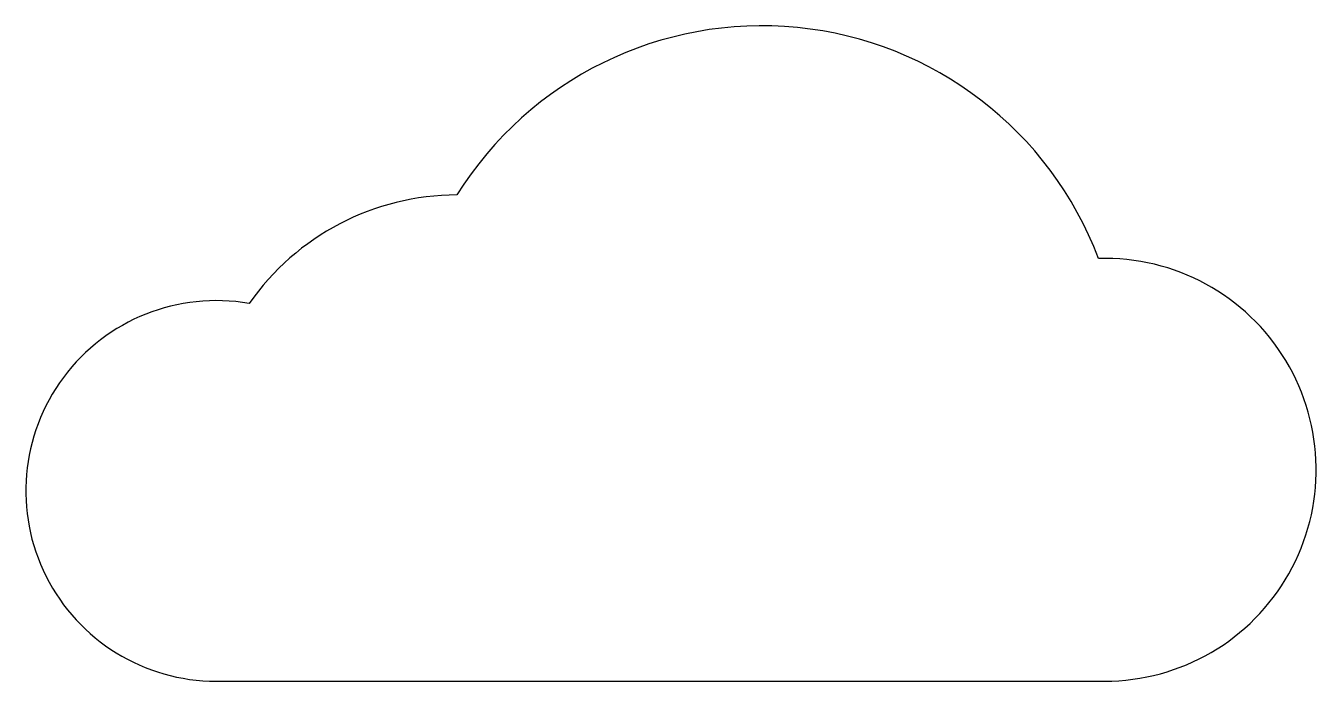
# Model space of a CAD drawing. Extents: x -11.4 to 66, y 0 to 39.4.
import ezdxf

# ---------------------------------------------------------------- set-up
doc = ezdxf.new("R2010")
doc.units = 0
doc.header["$MEASUREMENT"] = 0
doc.layers.get('0').update_dxf_attribs({"linetype": 'CONTINUOUS'})

msp = doc.modelspace()

# ---------------------------------------------------------------- linework, layer by layer
at = {"color": 174}
msp.add_lwpolyline([(1.978, 22.688, 1.090957), (0, 0), (53.34, 0, 1.014731), (52.969, 25.395, 0.621129), (14.45, 29.21, 0.24471)], format="xyb", close=True, dxfattribs=at)

doc.saveas('drawing.dxf')
